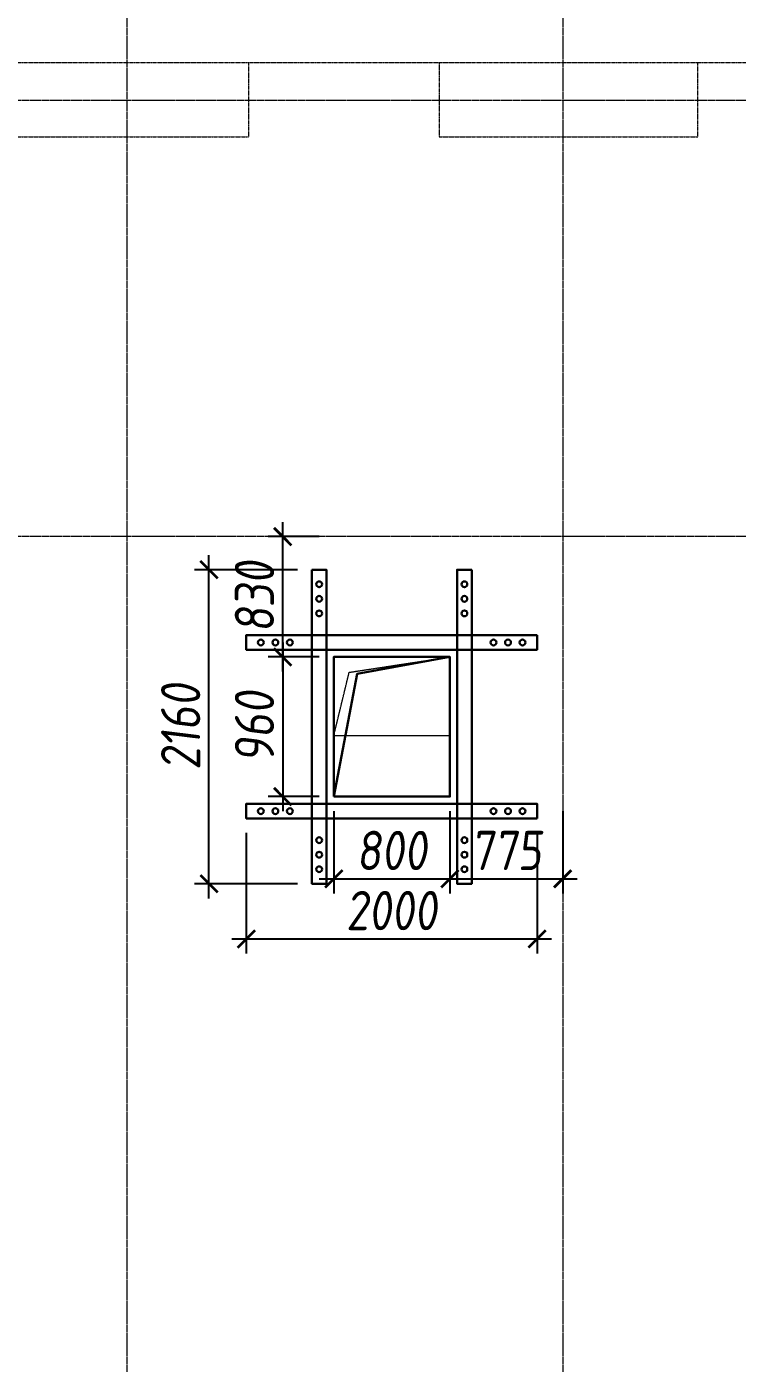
# Model space of a CAD drawing. Header units: millimetres. Extents: x -233751 to 529254, y -907864 to 285890.
# Drawn here: x 484436 to 489327, y -81085 to -71893 of the extents above; entities that cross this region are included whole.
import ezdxf

# ---------------------------------------------------------------- set-up
doc = ezdxf.new("R2010")
doc.units = ezdxf.units.MM
doc.linetypes.add('ADSK_Штриховая_ш2 п1', pattern=[3, 2, -1])
doc.linetypes.add('осевая', pattern=[2, 1.25, -0.25, 0.25, -0.25])
doc.layers.get('0').update_dxf_attribs({"lineweight": 30})
doc.layers.get('Defpoints').update_dxf_attribs({"lineweight": 0})
for name, color, linetype, lineweight in [('КР_Металл', 3, 'Continuous', 30), ('КР_Новые отверстия', 5, 'Continuous', 30), ('КР_Оси', 7, 'Continuous', 5), ('КР_Размеры отверстия', 7, 'Continuous', 5), ('КР_Размеры усиление', 1, 'Continuous', 5), ('КР_Сущ отверстия', 6, 'Continuous', 15), ('КР_Тонкая', 250, 'Continuous', 0)]:
    doc.layers.add(name, color=color, linetype=linetype, lineweight=lineweight)
doc.styles.add('ISOCPEUR', font='isocpeur.ttf', dxfattribs={"width": 0.85, "oblique": 7})
doc.dimstyles.new('R_100', dxfattribs={"dimtxt": 270, "dimasz": 120, "dimexe": 100, "dimexo": 100, "dimgap": 60, "dimtad": 1, "dimdec": 0, "dimrnd": 5, "dimzin": 0, "dimdsep": 46, "dimtxsty": 'ISOCPEUR', "dimblk": 'ARCHTICK', "dimcen": 0, "dimdle": 100, "dimclrd": 256, "dimclre": 256, "dimclrt": 256, "dimadec": 0, "dimazin": 0, "dimtfac": 2, "dimtdec": 0, "dimtmove": 0, "dimatfit": 3, "dimfxl": 1, "dimtvp": 3, "dimtfill": 1, "dimtolj": 1, "dimtzin": 0, "dimarcsym": 0})

# ---------------------------------------------------------------- blocks, each defined once
blk = doc.blocks.new('*U1981')
at = {"color": 0, "linetype": 'ByBlock', "lineweight": -2, "ltscale": 10}
blk.add_line((0, 0), (-71486.9, 0), dxfattribs=at)
blk = doc.blocks.new('*U1982')
at = {"color": 0, "linetype": 'ByBlock', "lineweight": -2, "ltscale": 10}
blk.add_line((0, 0), (-71486.9, 0), dxfattribs=at)
blk = doc.blocks.new('*U1992')
at = {"color": 0, "linetype": 'ByBlock', "lineweight": -2, "ltscale": 10}
blk.add_line((0, 0), (0, -53277.8), dxfattribs=at)
blk = doc.blocks.new('*U1993')
at = {"color": 0, "linetype": 'ByBlock', "lineweight": -2, "ltscale": 10}
blk.add_line((0, 0), (0, -53277.8), dxfattribs=at)
blk = doc.blocks.new('_ArchTick')
at = {"color": 0, "linetype": 'ByBlock', "const_width": 0.15}
blk.add_lwpolyline([(-0.5, -0.5), (0.5, 0.5)], dxfattribs=at)
blk = doc.blocks.new('*D394')
at = {"layer": 'Defpoints', "color": 0, "transparency": 16777216}
for p in [(486550, -76227), (486198.6, -77187.5), (486550, -77187.5)]:
    blk.add_point(p, dxfattribs=at)
at = {"layer": 'КР_Размеры отверстия', "lineweight": -2, "transparency": 16777216}
for p, q in [((486198.6, -76127), (486198.6, -77287.5)), ((486450, -76227), (486098.6, -76227)), ((486450, -77187.5), (486098.6, -77187.5))]:
    blk.add_line(p, q, dxfattribs=at)
at = {"layer": 'КР_Размеры отверстия', "lineweight": -2, "transparency": 16777216, "xscale": 120, "yscale": 120, "zscale": 120}
for p, rotation in [((486198.6, -76227), 90), ((486198.6, -77187.5), 270)]:
    blk.add_blockref('_ArchTick', p, dxfattribs=dict(at, rotation=rotation))
at = {"layer": 'КР_Размеры отверстия', "lineweight": 5, "transparency": 16777216, "insert": (486003.6, -76707.2), "char_height": 270, "attachment_point": 5, "rotation": 90, "style": 'ISOCPEUR', "bg_fill": 3, "box_fill_scale": 1.1, "bg_fill_color": 256, "bg_fill_true_color": 13158600, "bg_fill_transparency": 0}
blk.add_mtext('\\A1;960', dxfattribs=at)
blk = doc.blocks.new('*D395')
at = {"layer": 'Defpoints', "color": 0, "transparency": 16777216}
for p in [(486198.6, -75399.3), (486550, -75399.3), (486550, -76227)]:
    blk.add_point(p, dxfattribs=at)
at = {"layer": 'КР_Размеры отверстия', "lineweight": -2, "transparency": 16777216}
for p, q in [((486198.6, -76327), (486198.6, -75299.3)), ((486450, -75399.3), (486098.6, -75399.3)), ((486450, -76227), (486098.6, -76227))]:
    blk.add_line(p, q, dxfattribs=at)
at = {"layer": 'КР_Размеры отверстия', "lineweight": -2, "transparency": 16777216, "xscale": 120, "yscale": 120, "zscale": 120}
for p, rotation in [((486198.6, -75399.3), 90), ((486198.6, -76227), 270)]:
    blk.add_blockref('_ArchTick', p, dxfattribs=dict(at, rotation=rotation))
at = {"layer": 'КР_Размеры отверстия', "lineweight": 5, "transparency": 16777216, "insert": (486003.6, -75813.2), "char_height": 270, "attachment_point": 5, "rotation": 90, "style": 'ISOCPEUR', "bg_fill": 3, "box_fill_scale": 1.1, "bg_fill_color": 256, "bg_fill_true_color": 13158600, "bg_fill_transparency": 0}
blk.add_mtext('\\A1;830', dxfattribs=at)
blk = doc.blocks.new('*D396')
at = {"layer": 'Defpoints', "color": 0, "transparency": 16777216}
for p in [(486550, -77187.5), (487349, -77187.5), (487349, -77752.7)]:
    blk.add_point(p, dxfattribs=at)
at = {"layer": 'КР_Размеры отверстия', "lineweight": -2, "transparency": 16777216}
for p, q in [((486550, -77287.5), (486550, -77852.7)), ((487349, -77287.5), (487349, -77852.7)), ((486450, -77752.7), (487449, -77752.7))]:
    blk.add_line(p, q, dxfattribs=at)
at = {"layer": 'КР_Размеры отверстия', "lineweight": -2, "transparency": 16777216, "xscale": 120, "yscale": 120, "zscale": 120, "rotation": 180}
blk.add_blockref('_ArchTick', (486550, -77752.7), dxfattribs=at)
at = {"layer": 'КР_Размеры отверстия', "lineweight": -2, "transparency": 16777216, "xscale": 120, "yscale": 120, "zscale": 120}
blk.add_blockref('_ArchTick', (487349, -77752.7), dxfattribs=at)
at = {"layer": 'КР_Размеры отверстия', "lineweight": 5, "transparency": 16777216, "insert": (486949.5, -77557.7), "char_height": 270, "attachment_point": 5, "style": 'ISOCPEUR', "bg_fill": 3, "box_fill_scale": 1.1, "bg_fill_color": 256, "bg_fill_true_color": 13158600, "bg_fill_transparency": 0}
blk.add_mtext('\\A1;800', dxfattribs=at)
blk = doc.blocks.new('*D397')
at = {"layer": 'Defpoints', "color": 0, "transparency": 16777216}
for p in [(487349, -77187.5), (488125.4, -77187.5), (488125.4, -77752.7)]:
    blk.add_point(p, dxfattribs=at)
at = {"layer": 'КР_Размеры отверстия', "lineweight": -2, "transparency": 16777216}
for p, q in [((487349, -77287.5), (487349, -77852.7)), ((488125.4, -77287.5), (488125.4, -77852.7)), ((487249, -77752.7), (488225.4, -77752.7))]:
    blk.add_line(p, q, dxfattribs=at)
at = {"layer": 'КР_Размеры отверстия', "lineweight": -2, "transparency": 16777216, "xscale": 120, "yscale": 120, "zscale": 120, "rotation": 180}
blk.add_blockref('_ArchTick', (487349, -77752.7), dxfattribs=at)
at = {"layer": 'КР_Размеры отверстия', "lineweight": -2, "transparency": 16777216, "xscale": 120, "yscale": 120, "zscale": 120}
blk.add_blockref('_ArchTick', (488125.4, -77752.7), dxfattribs=at)
at = {"layer": 'КР_Размеры отверстия', "lineweight": 5, "transparency": 16777216, "insert": (487737.2, -77557.7), "char_height": 270, "attachment_point": 5, "style": 'ISOCPEUR', "bg_fill": 3, "box_fill_scale": 1.1, "bg_fill_color": 256, "bg_fill_true_color": 13158600, "bg_fill_transparency": 0}
blk.add_mtext('\\A1;775', dxfattribs=at)
blk = doc.blocks.new('*D518')
at = {"layer": 'Defpoints', "color": 0, "transparency": 16777216}
for p in [(485690.7, -75627), (486399, -75627), (486399, -77787)]:
    blk.add_point(p, dxfattribs=at)
at = {"layer": 'КР_Размеры усиление', "color": 3, "lineweight": -2, "transparency": 16777216}
for p, q in [((485690.7, -77887), (485690.7, -75527)), ((486299, -75627), (485590.7, -75627)), ((486299, -77787), (485590.7, -77787))]:
    blk.add_line(p, q, dxfattribs=at)
at = {"layer": 'КР_Размеры усиление', "color": 3, "lineweight": -2, "transparency": 16777216, "xscale": 120, "yscale": 120, "zscale": 120}
for p, rotation in [((485690.7, -75627), 90), ((485690.7, -77787), 270)]:
    blk.add_blockref('_ArchTick', p, dxfattribs=dict(at, rotation=rotation))
at = {"layer": 'КР_Размеры усиление', "color": 3, "transparency": 16777216, "insert": (485495.7, -76707), "char_height": 270, "attachment_point": 5, "rotation": 90, "style": 'ISOCPEUR', "bg_fill": 3, "box_fill_scale": 1.1, "bg_fill_color": 256, "bg_fill_true_color": 13158600, "bg_fill_transparency": 0}
blk.add_mtext('\\A1;2160', dxfattribs=at)
blk = doc.blocks.new('*D517')
at = {"layer": 'Defpoints', "color": 0, "transparency": 16777216}
for p in [(485947.5, -77337), (487949, -77337), (487949, -78166)]:
    blk.add_point(p, dxfattribs=at)
at = {"layer": 'КР_Размеры усиление', "color": 1, "lineweight": -2, "transparency": 16777216}
for p, q in [((485947.5, -77437), (485947.5, -78266)), ((487949, -77437), (487949, -78266)), ((485847.5, -78166), (488049, -78166))]:
    blk.add_line(p, q, dxfattribs=at)
at = {"layer": 'КР_Размеры усиление', "color": 1, "lineweight": -2, "transparency": 16777216, "xscale": 120, "yscale": 120, "zscale": 120, "rotation": 180}
blk.add_blockref('_ArchTick', (485947.5, -78166), dxfattribs=at)
at = {"layer": 'КР_Размеры усиление', "color": 1, "lineweight": -2, "transparency": 16777216, "xscale": 120, "yscale": 120, "zscale": 120}
blk.add_blockref('_ArchTick', (487949, -78166), dxfattribs=at)
at = {"layer": 'КР_Размеры усиление', "color": 1, "transparency": 16777216, "insert": (486948.3, -77971), "char_height": 270, "attachment_point": 5, "style": 'ISOCPEUR', "bg_fill": 3, "box_fill_scale": 1.1, "bg_fill_color": 256, "bg_fill_true_color": 13158600, "bg_fill_transparency": 0}
blk.add_mtext('\\A1;2000', dxfattribs=at)

msp = doc.modelspace()

# ---------------------------------------------------------------- linework, layer by layer
at = {"layer": 'КР_Металл'}
for centre in [(487449, -75727), (487449, -75827), (487449, -75927)]:
    msp.add_circle(centre, 20, dxfattribs=at)
at = {"layer": 'КР_Металл', "color": 1}
for centre in [(487649, -76127), (487749, -76127), (487849, -76127)]:
    msp.add_circle(centre, 20, dxfattribs=at)
at = {"layer": 'КР_Новые отверстия'}
msp.add_lwpolyline([(486550, -77187.5), (487349, -77187.5), (487349, -76227), (486550, -76227)], close=True, dxfattribs=at)
msp.add_lwpolyline([(486550, -77187.5), (486711.5, -76342.8), (487349, -76227)], dxfattribs=at)
at = {"layer": 'КР_Сущ отверстия', "linetype": 'ADSK_Штриховая_ш2 п1', "ltscale": 0.3}
msp.add_lwpolyline([(486550, -76767.5), (487349, -76767.5), (487349, -76227), (486550, -76227)], close=True, dxfattribs=at)
msp.add_lwpolyline([(486550, -76767.5), (486655.7, -76332.5), (487349, -76227)], dxfattribs=at)
at = {"layer": 'КР_Тонкая', "linetype": 'ADSK_Штриховая_ш2 п1'}
for p, q in [((484185.4, -72139.3), (485965.4, -72139.3)), ((487275.4, -72139.3), (489055.4, -72139.3))]:
    msp.add_line(p, q, dxfattribs=at)
msp.add_lwpolyline([(481875.4, -69649.3), (481875.4, -72649.3), (482875.4, -72649.3), (482875.4, -72139.3), (482875.4, -72139.3), (482875.4, -72139.3), (484185.4, -72139.3), (484185.4, -72649.3), (485965.4, -72649.3), (485965.4, -72139.3), (485965.4, -72139.3), (485965.4, -72139.3), (487275.4, -72139.3), (487275.4, -72649.3), (489055.4, -72649.3), (489055.4, -72139.3), (489055.4, -72139.3), (489055.4, -72139.3), (490365.4, -72139.3)], dxfattribs=at)

# ---------------------------------------------------------------- block references
at = {"layer": 'КР_Оси', "linetype": 'осевая'}
for name, p in [('*U1992', (485125.4, -65636.9)), ('*U1993', (488125.4, -65636.9)), ('*U1982', (529253.8, -72399.3)), ('*U1981', (529253.8, -75399.3))]:
    msp.add_blockref(name, p, dxfattribs=at)

# ---------------------------------------------------------------- next in the draw order: dimensions: what is measured, and where the dimension line sits
at = {"layer": 'КР_Размеры отверстия', "lineweight": 5}
dim = msp.add_linear_dim(base=(486198.6472825, -77187.5), p1=(486550, -76227), p2=(486550, -77187.5), angle=90, dimstyle='R_100', override={"dimpost": '\\X'}, dxfattribs=at)
dim.commit()
dim.dimension.update_dxf_attribs({"geometry": '*D394', "text_midpoint": (486003.6472825, -76707.25)})

# ---------------------------------------------------------------- next in the draw order: linework, layer by layer
at = {"layer": 'КР_Металл', "color": 1}
for centre in [(486047.5, -77287), (486147.5, -77287), (486247.5, -77287)]:
    msp.add_circle(centre, 20, dxfattribs=at)

# ---------------------------------------------------------------- next in the draw order: dimensions: what is measured, and where the dimension line sits
at = {"layer": 'КР_Размеры отверстия', "lineweight": 5}
dim = msp.add_linear_dim(base=(486198.6, -75399.3), p1=(486550, -76227), p2=(486550, -75399.3), angle=90, dimstyle='R_100', override={"dimpost": '\\X'}, dxfattribs=at)
dim.commit()
dim.dimension.update_dxf_attribs({"geometry": '*D395', "text_midpoint": (486003.6, -75813.2)})
dim = msp.add_linear_dim(base=(487349, -77752.7), p1=(486550, -77187.5), p2=(487349, -77187.5), dimstyle='R_100', override={"dimpost": '\\X'}, dxfattribs=at)
dim.commit()
dim.dimension.update_dxf_attribs({"geometry": '*D396', "text_midpoint": (486949.5, -77557.7)})

# ---------------------------------------------------------------- next in the draw order: linework, layer by layer
at = {"layer": 'КР_Металл'}
msp.add_lwpolyline([(486399, -75627), (486499, -75627), (486499, -77787), (486399, -77787)], close=True, dxfattribs=at)
at = {"layer": 'КР_Металл', "color": 1}
msp.add_lwpolyline([(487949, -76077), (487949, -76177), (485947.5, -76177), (485947.5, -76077)], close=True, dxfattribs=at)
at = {"layer": 'КР_Металл'}
for centre in [(486449, -75727), (486449, -75827), (486449, -75927), (486449, -77487), (486449, -77587), (486449, -77687)]:
    msp.add_circle(centre, 20, dxfattribs=at)
at = {"layer": 'КР_Металл', "color": 1}
for centre in [(486047.5, -76127), (486147.5, -76127), (486247.5, -76127)]:
    msp.add_circle(centre, 20, dxfattribs=at)

# ---------------------------------------------------------------- next in the draw order: dimensions: what is measured, and where the dimension line sits
at = {"layer": 'КР_Размеры отверстия', "lineweight": 5}
dim = msp.add_linear_dim(base=(488125.4, -77752.7), p1=(487349, -77187.5), p2=(488125.4, -77187.5), dimstyle='R_100', override={"dimpost": '\\X'}, dxfattribs=at)
dim.commit()
dim.dimension.update_dxf_attribs({"geometry": '*D397', "text_midpoint": (487737.2, -77557.7)})

# ---------------------------------------------------------------- next in the draw order: linework, layer by layer
at = {"layer": 'КР_Металл'}
msp.add_lwpolyline([(487499, -75627), (487399, -75627), (487399, -77787), (487499, -77787)], close=True, dxfattribs=at)
at = {"layer": 'КР_Металл', "color": 1}
msp.add_lwpolyline([(487949, -77337), (487949, -77237), (485947.5, -77237), (485947.5, -77337)], close=True, dxfattribs=at)
for centre in [(487649, -77287), (487749, -77287), (487849, -77287)]:
    msp.add_circle(centre, 20, dxfattribs=at)
at = {"layer": 'КР_Металл'}
for centre in [(487449, -77487), (487449, -77587), (487449, -77687)]:
    msp.add_circle(centre, 20, dxfattribs=at)

# ---------------------------------------------------------------- next in the draw order: dimensions: what is measured, and where the dimension line sits
at = {"layer": 'КР_Размеры усиление'}
dim = msp.add_linear_dim(base=(485690.7, -75627), p1=(486399, -77787), p2=(486399, -75627), angle=90, dimstyle='R_100', override={"dimpost": '\\X', "dimclrd": 3, "dimclre": 3, "dimclrt": 3, "dimtmove": 1}, dxfattribs=at)
dim.commit()
dim.dimension.update_dxf_attribs({"geometry": '*D518', "text_midpoint": (485495.7, -76707)})

# ---------------------------------------------------------------- next in the draw order: dimensions: what is measured, and where the dimension line sits
dim = msp.add_linear_dim(base=(487949, -78166.0251), p1=(485947.5158, -77337), p2=(487949, -77337), dimstyle='R_100', override={"dimpost": '\\X', "dimclrd": 1, "dimclre": 1, "dimclrt": 1, "dimtmove": 1}, dxfattribs=at)
dim.commit()
dim.dimension.update_dxf_attribs({"geometry": '*D517', "text_midpoint": (486948.2579, -77971.0251)})

doc.saveas('drawing.dxf')
